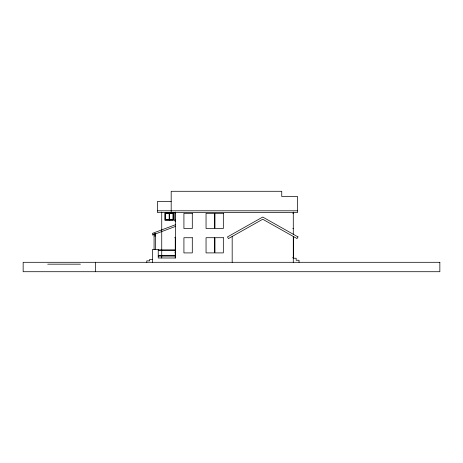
<?xml version="1.0" encoding="UTF-8"?>
<svg xmlns="http://www.w3.org/2000/svg" width="463" height="463" viewBox="0 0 463 463"><rect width="100%" height="100%" fill="white"/><g stroke="black" fill="none" stroke-linecap="round" stroke-linejoin="round"><path stroke-width="0.69" d="M175.066 252.439L175.489 252.439L175.489 238.763M175.489 224.723L152.53 233.335L152.53 235.03L175.489 226.419M171.183 201.498L157.432 201.498L157.432 212.523L297.593 212.523L297.593 196.532L281.747 196.532L281.747 191.283L171.183 191.283L171.183 212.523M157.432 210.798L297.593 210.798M175.489 212.419L174.788 212.419L174.788 221.036L175.489 221.036M174.788 212.887L175.489 212.887M292.813 213.293L293.287 213.293M169.157 213.559L165.499 213.559L165.499 219.688L169.157 219.688M169.377 213.559L173.035 213.559M169.377 219.688L173.035 219.688M174.788 220.104L175.489 220.104M292.813 228.479L293.287 228.479M154.075 235.916L155.51 235.916M175.489 237.287L175.014 237.305L175.489 237.6M293.287 237.305L293.768 237.305L293.287 237.542M175.28 238.763L175.651 238.763L175.489 252.15M158.236 249.864L175.489 249.864M158.236 250.338L175.489 250.338M175.489 252.364L175.066 252.364L175.489 252.624M158.236 255.599L175.489 255.599M158.236 256.08L175.489 256.08M175.489 257.752L175.13 257.995M292.57 257.752L293.646 257.752L293.287 257.995M293.287 258.232L296.158 258.232L296.158 260.264L299.029 260.264L299.029 262.301M152.53 259.43L149.659 259.43L149.659 260.866L146.788 260.866L146.788 262.301M47.677 264.165L80.4 264.165M293.53 237.542L293.53 257.752M293.287 212.066L293.287 234.313M293.287 236.466L293.287 262.301M232.177 236.466L232.177 262.301M175.489 212.042L175.489 257.995L158.236 257.995L158.236 249.383L152.53 249.383L152.53 262.301M175.251 237.542L175.251 257.752M175.066 237.287L175.066 237.6M173.035 213.374L173.035 219.879M169.377 213.374L169.377 219.879M169.157 213.374L169.157 219.879M161.737 212.06L161.737 257.995M155.51 249.383L155.51 233.526L154.075 233.526L154.075 249.383M95.424 262.301L95.424 271.717M297.981 236.911L297.038 238.578L262.735 219.248L228.427 238.578L227.489 236.911L262.735 217.049L297.981 236.911M173.434 213.038L164.874 213.038L164.874 220.214L173.434 220.214L173.434 213.038M173.255 213.374L165.274 213.374L165.274 219.879L173.255 219.879L173.255 213.374M192.295 213.327L183.921 213.327L183.921 228.519L192.295 228.519L192.295 213.327M214.415 213.327L206.047 213.327L206.047 228.519L214.415 228.519L214.415 213.327M223.328 213.327L214.954 213.327L214.954 228.519L223.328 228.519L223.328 213.327M192.295 237.727L183.921 237.727L183.921 252.914L192.295 252.914L192.295 237.727M214.415 237.71L206.047 237.71L206.047 252.902L214.415 252.902L214.415 237.71M223.328 237.71L214.954 237.71L214.954 252.902L223.328 252.902L223.328 237.71M439.85 262.301L23.15 262.301L23.15 271.717L439.85 271.717L439.85 262.301"/></g></svg>
